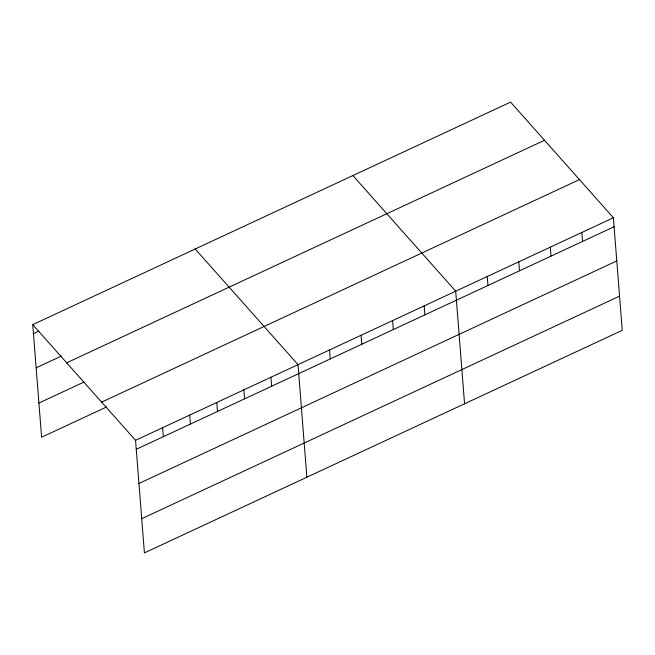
<?xml version="1.0" encoding="UTF-8"?>
<svg xmlns="http://www.w3.org/2000/svg" width="655" height="655" viewBox="0 0 655 655"><rect width="100%" height="100%" fill="white"/><g stroke="black" fill="none" stroke-linecap="round" stroke-linejoin="round"><path stroke-width="0.98" d="M32.75 324.659L510.589 102.114L613.391 217.763L622.25 330.341L144.411 552.885L135.552 440.307L32.75 324.659L41.609 437.237L106.593 406.968M33.454 333.641L38.874 331.119M36.148 367.823L61.423 356.058M66.671 362.821L544.51 140.285M38.923 403.046L84.045 382.029M101.631 402.145L579.462 179.601M135.552 440.307L613.391 217.763M136.256 449.289L614.095 226.745M138.95 483.472L616.789 260.927M141.726 518.694L619.556 296.15M352.898 175.556L455.7 291.205L464.567 403.783M195.215 248.998L298.017 364.639L306.876 477.217M581.853 232.451L582.557 241.433M550.315 247.14L551.019 256.121M518.776 261.828L519.489 270.81M487.238 276.516L487.95 285.498M424.17 305.893L424.874 314.875M392.632 320.582L393.336 329.555M361.093 335.27L361.797 344.243M329.555 349.958L330.259 358.932M270.941 377.255L271.645 386.237M243.865 389.864L244.569 398.846M216.789 402.473L217.493 411.455M189.704 415.082L190.417 424.063M162.628 427.699L163.341 436.672"/></g></svg>
